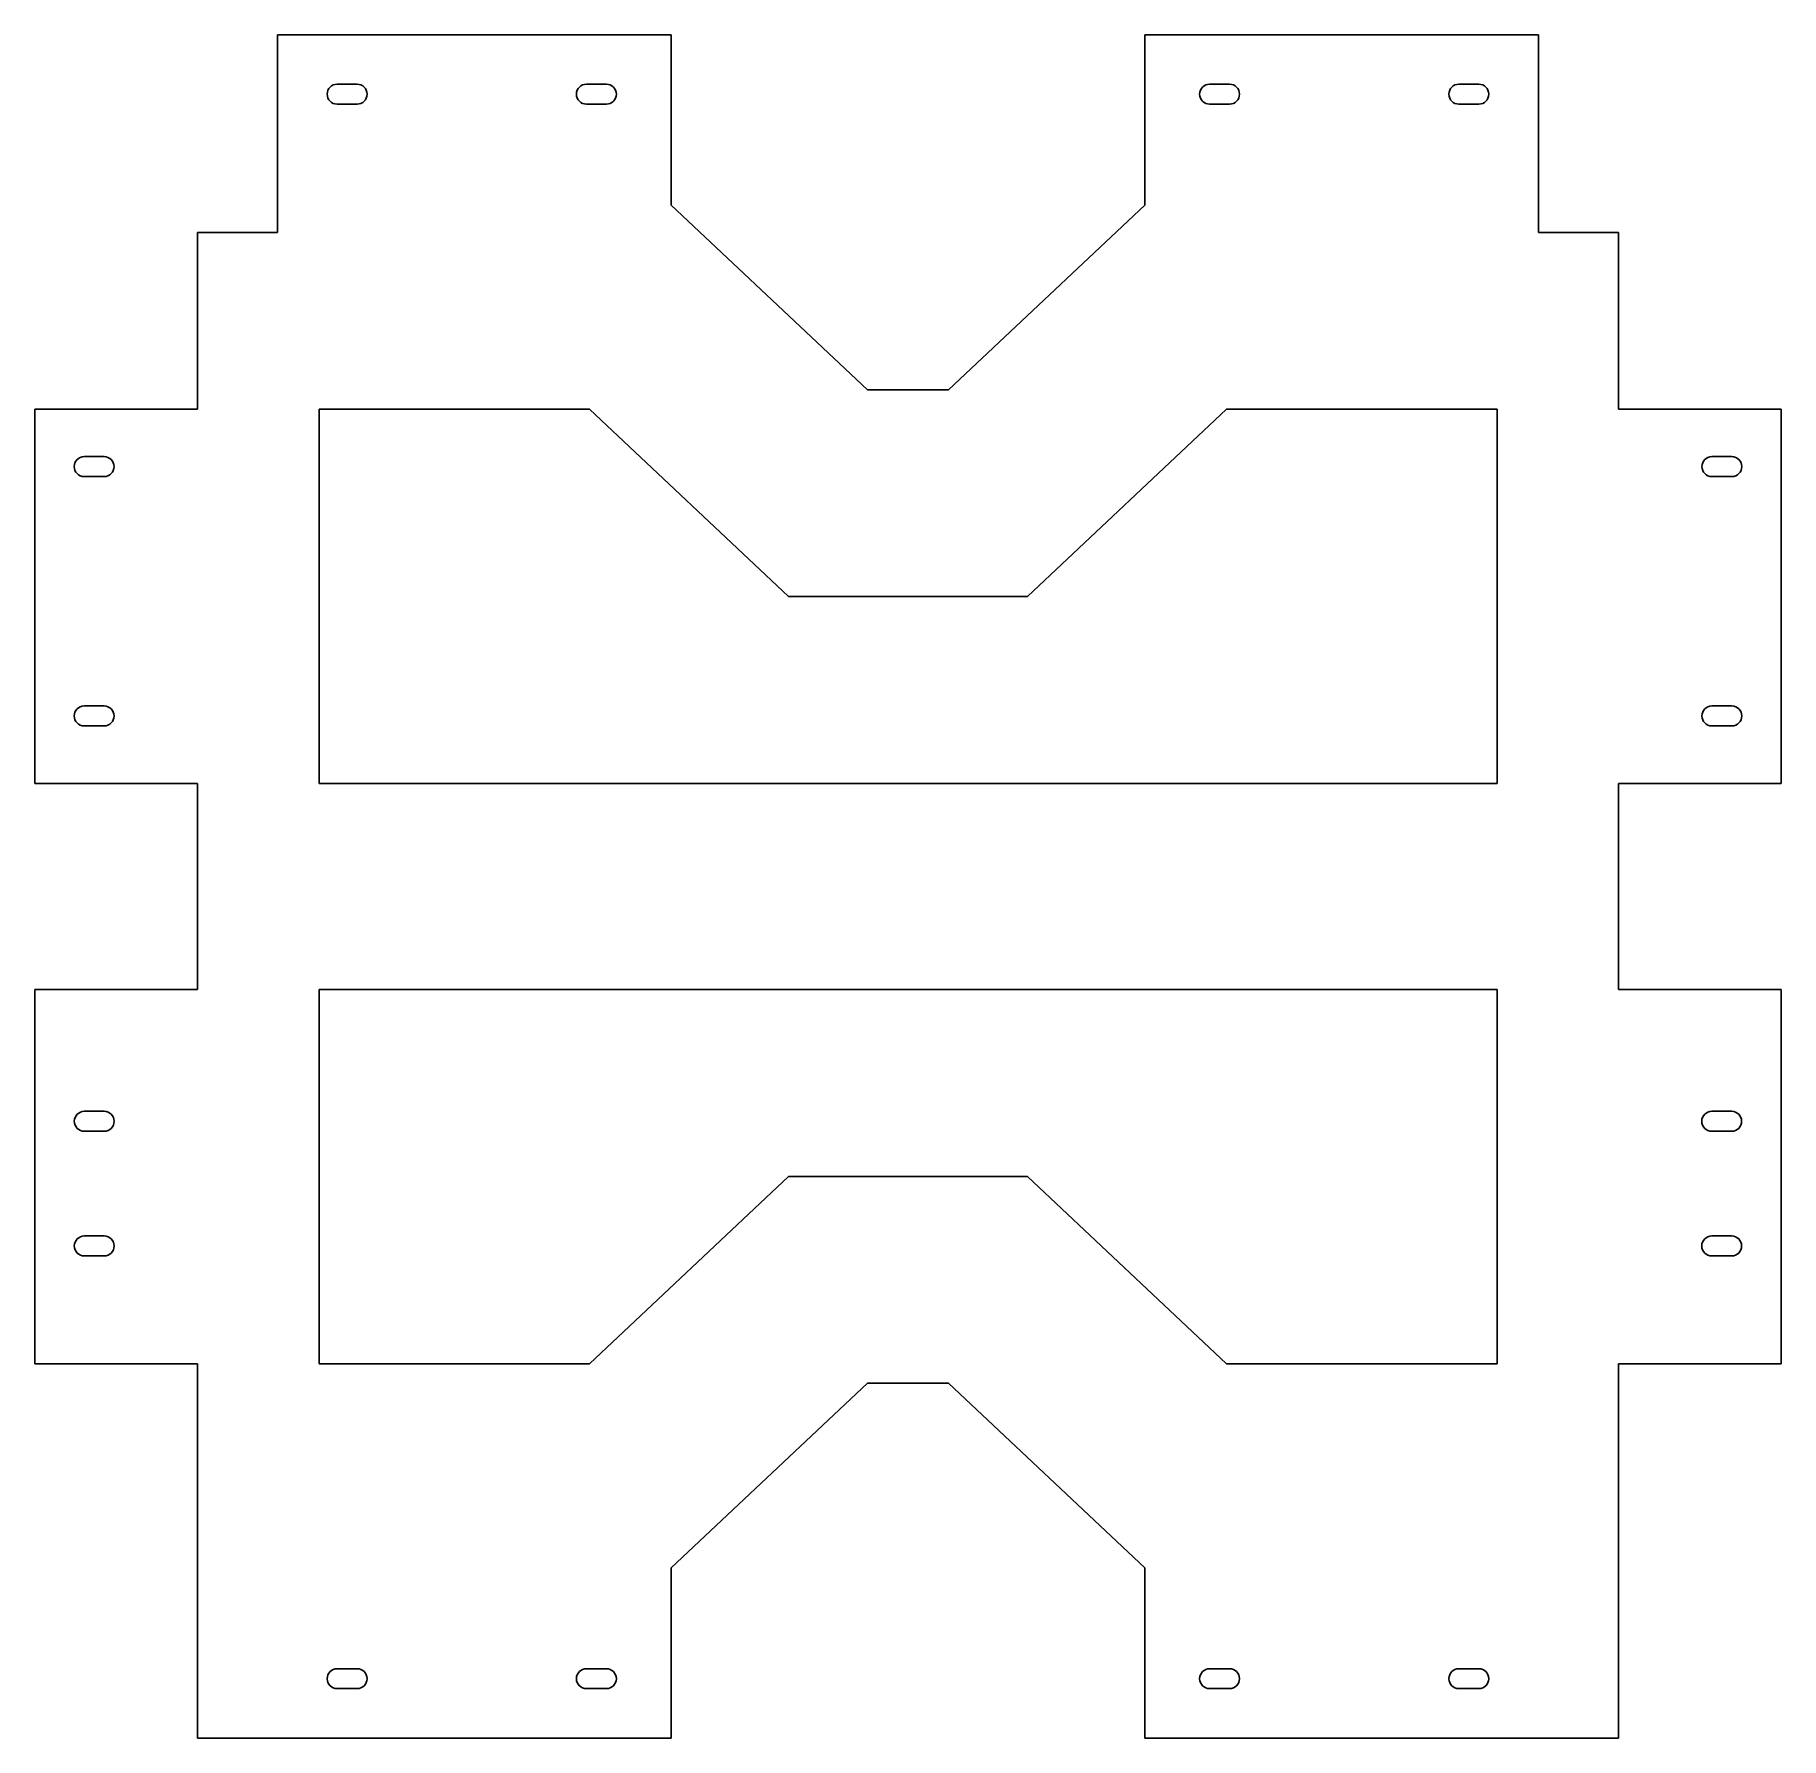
# Model space of a CAD drawing. Extents: x 309.4 to 337.4, y -7.5 to 19.8.
import ezdxf

# ---------------------------------------------------------------- set-up
doc = ezdxf.new("R2010")
doc.units = 0
doc.header["$MEASUREMENT"] = 0
doc.layers.add('CORTE', color=1, linetype='CONTINUOUS')

msp = doc.modelspace()

# ---------------------------------------------------------------- linework, layer by layer
at = {"layer": 'CORTE', "linetype": 'ByBlock'}
for p, q in [((313.259, 16.67, 0), (313.259, 19.837, 0)), ((313.259, 19.837, 0), (319.577, 19.837, 0)), ((319.577, 19.837, 0), (319.577, 17.105, 0)), ((333.492, 19.837, 0), (327.174, 19.837, 0)), ((327.174, 19.837, 0), (327.174, 17.105, 0)), ((333.492, 16.67, 0), (333.492, 19.837, 0)), ((314.215, 19.047, 0), (314.535, 19.047, 0)), ((318.215, 19.047, 0), (318.535, 19.047, 0)), ((328.215, 19.047, 0), (328.535, 19.047, 0)), ((332.215, 19.047, 0), (332.535, 19.047, 0)), ((314.215, 18.727, 0), (314.535, 18.727, 0)), ((318.215, 18.727, 0), (318.535, 18.727, 0)), ((328.215, 18.727, 0), (328.535, 18.727, 0)), ((332.215, 18.727, 0), (332.535, 18.727, 0)), ((319.577, 17.105, 0), (322.724, 14.142, -0.016)), ((327.174, 17.105, 0), (324.026, 14.142, -0.016)), ((311.976, 13.831, 0), (311.976, 16.67, 0)), ((311.976, 16.67, 0), (313.259, 16.67, 0)), ((334.774, 16.67, 0), (333.492, 16.67, 0)), ((334.774, 13.831, 0), (334.774, 16.67, 0)), ((322.724, 14.142, -0.016), (323.375, 14.142, 0)), ((324.026, 14.142, -0.016), (323.375, 14.142, 0)), ((311.976, 13.831, 0), (309.365, 13.831)), ((309.365, 13.831), (309.365, 7.826)), ((313.924, 13.831, 0), (313.924, 7.826, 0)), ((313.924, 13.831, 0), (318.264, 13.831, 0)), ((318.264, 13.831, -5.022), (321.457, 10.826, -5.038)), ((328.487, 13.831, -5.022), (325.293, 10.826, -5.038)), ((332.827, 13.831, 0), (328.487, 13.831, 0)), ((332.827, 13.831, 0), (332.827, 7.826, 0)), ((334.774, 13.831, 0), (337.385, 13.831)), ((337.385, 13.831), (337.385, 7.826)), ((310.155, 13.072, 0), (310.475, 13.072, 0)), ((336.275, 13.072, 0), (336.595, 13.072, 0)), ((310.155, 12.752, 0), (310.475, 12.752, 0)), ((336.275, 12.752, 0), (336.595, 12.752, 0)), ((321.457, 10.826, -5.038), (323.375, 10.826, -5.038)), ((325.293, 10.826, -5.038), (323.375, 10.826, -5.038)), ((310.155, 9.072, 0), (310.475, 9.072, 0)), ((336.275, 9.072, 0), (336.595, 9.072, 0)), ((310.155, 8.752, 0), (310.475, 8.752, 0)), ((336.275, 8.752, 0), (336.595, 8.752, 0)), ((309.365, 7.826), (311.976, 7.826)), ((311.976, 7.826), (311.976, 4.525)), ((313.924, 7.826), (323.375, 7.826)), ((332.827, 7.826), (323.375, 7.826)), ((337.385, 7.826), (334.774, 7.826)), ((334.774, 7.826), (334.774, 4.525)), ((311.976, 4.525), (309.365, 4.525)), ((309.365, 4.525), (309.365, -1.48)), ((313.924, 4.525), (323.375, 4.525)), ((313.924, -1.48, 0), (313.924, 4.525, 0)), ((332.827, 4.525), (323.375, 4.525)), ((332.827, -1.48, 0), (332.827, 4.525, 0)), ((334.774, 4.525), (337.385, 4.525)), ((337.385, 4.525), (337.385, -1.48)), ((310.157, 2.569, 0), (310.477, 2.569, 0)), ((336.273, 2.569, 0), (336.593, 2.569, 0)), ((310.157, 2.249, 0), (310.477, 2.249, 0)), ((336.273, 2.249, 0), (336.593, 2.249, 0)), ((318.264, -1.48, -5.022), (321.457, 1.526, -5.038)), ((321.457, 1.526, -5.038), (323.375, 1.526, -5.038)), ((325.293, 1.526, -5.038), (323.375, 1.526, -5.038)), ((328.487, -1.48, -5.022), (325.293, 1.526, -5.038)), ((310.157, 0.569, 0), (310.477, 0.569, 0)), ((336.273, 0.569, 0), (336.593, 0.569, 0)), ((310.157, 0.249, 0), (310.477, 0.249, 0)), ((336.273, 0.249, 0), (336.593, 0.249, 0)), ((309.365, -1.48), (311.976, -1.48, 0)), ((311.976, -1.48, 0), (311.976, -7.486, 0)), ((313.924, -1.48, 0), (318.264, -1.48, 0)), ((332.827, -1.48, 0), (328.487, -1.48, 0)), ((337.385, -1.48), (334.774, -1.48, 0)), ((334.774, -1.48, 0), (334.774, -7.486, 0)), ((319.577, -4.754, 0), (322.724, -1.791, -0.016)), ((322.724, -1.791, -0.016), (323.375, -1.791, 0)), ((324.026, -1.791, -0.016), (323.375, -1.791, 0)), ((327.174, -4.754, 0), (324.026, -1.791, -0.016)), ((319.577, -4.754, 0), (319.577, -7.486, 0)), ((327.174, -4.754, 0), (327.174, -7.486, 0)), ((314.215, -6.373, 0), (314.535, -6.373, 0)), ((318.215, -6.373, 0), (318.535, -6.373, 0)), ((328.215, -6.373, 0), (328.535, -6.373, 0)), ((332.215, -6.373, 0), (332.535, -6.373, 0)), ((314.215, -6.693, 0), (314.535, -6.693, 0)), ((318.215, -6.693, 0), (318.535, -6.693, 0)), ((328.215, -6.693, 0), (328.535, -6.693, 0)), ((332.215, -6.693, 0), (332.535, -6.693, 0)), ((311.976, -7.486, 0), (319.577, -7.486, 0)), ((334.774, -7.486, 0), (327.174, -7.486, 0))]:
    msp.add_line(p, q, dxfattribs=at)
for centre, start, end in [((314.215, 18.887, 0), 90, 270), ((314.535, 18.887, 0), 270, 90), ((318.215, 18.887, 0), 90, 270), ((318.535, 18.887, 0), 270, 90), ((328.215, 18.887, 0), 90, 270), ((328.535, 18.887, 0), 270, 90), ((332.215, 18.887, 0), 90, 270), ((332.535, 18.887, 0), 270, 90), ((310.155, 12.912, 0), 90, 270), ((310.475, 12.912, 0), 270, 90), ((336.275, 12.912, 0), 90, 270), ((336.595, 12.912, 0), 270, 90), ((310.155, 8.912, 0), 90, 270), ((310.475, 8.912, 0), 270, 90), ((336.275, 8.912, 0), 90, 270), ((336.595, 8.912, 0), 270, 90), ((310.157, 2.409, 0), 90, 270), ((310.477, 2.409, 0), 270, 90), ((336.273, 2.409, 0), 90, 270), ((336.593, 2.409, 0), 270, 90), ((310.157, 0.409, 0), 90, 270), ((310.477, 0.409, 0), 270, 90), ((336.273, 0.409, 0), 90, 270), ((336.593, 0.409, 0), 270, 90), ((314.215, -6.533, 0), 90, 270), ((314.535, -6.533, 0), 270, 90), ((318.215, -6.533, 0), 90, 270), ((318.535, -6.533, 0), 270, 90), ((328.215, -6.533, 0), 90, 270), ((328.535, -6.533, 0), 270, 90), ((332.215, -6.533, 0), 90, 270), ((332.535, -6.533, 0), 270, 90)]:
    msp.add_arc(centre, 0.16, start, end, dxfattribs=at)

doc.saveas('drawing.dxf')
